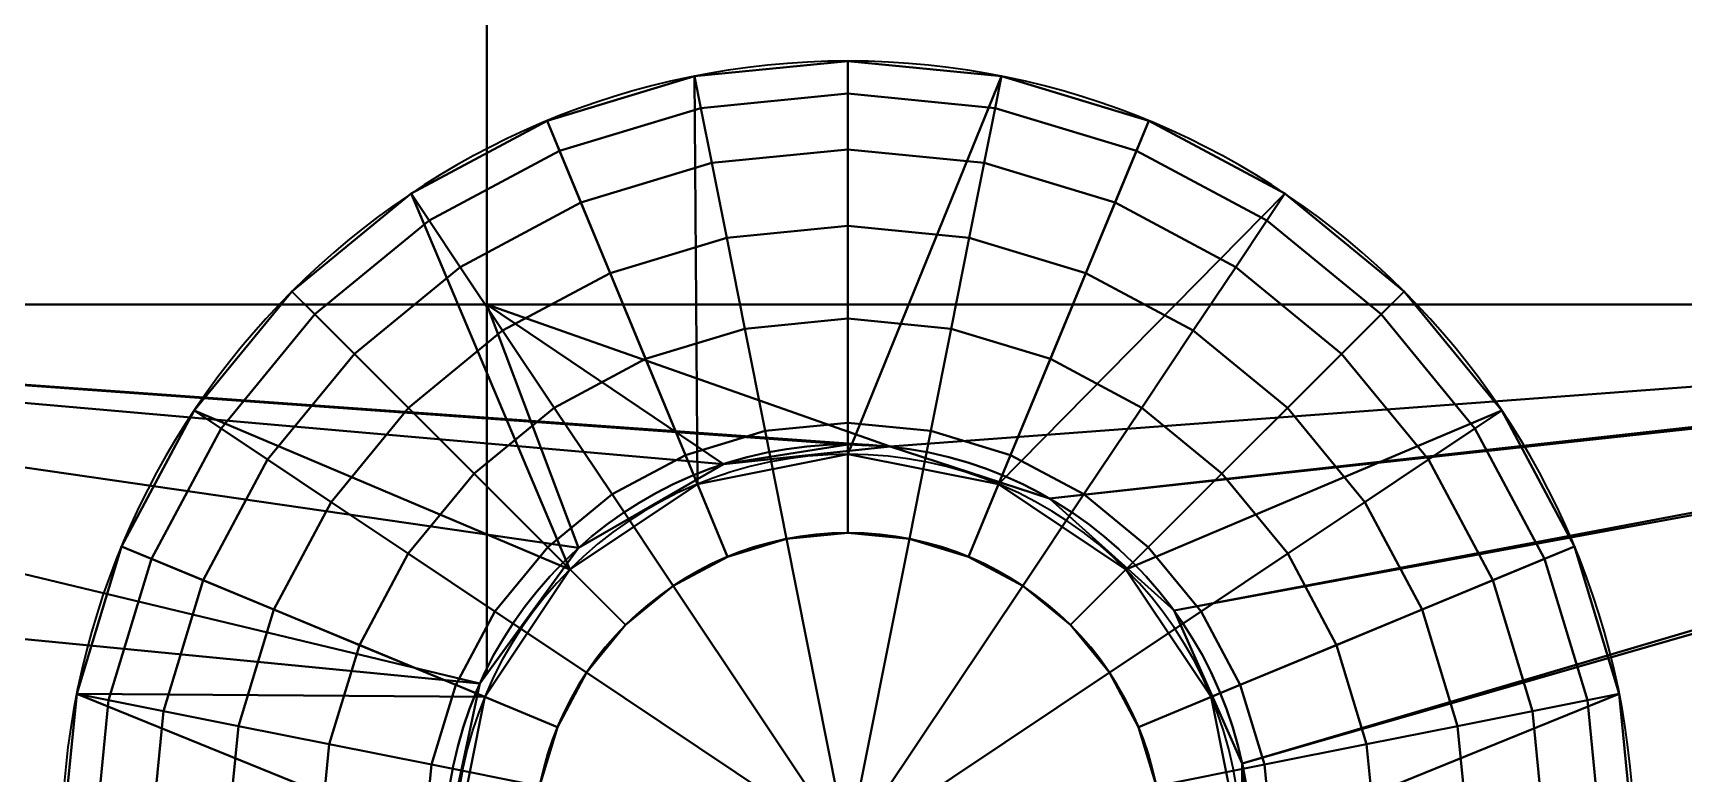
# Model space of a CAD drawing. Header units: millimetres. Extents: x 516 to 946, y 0 to 190.
# Drawn here: x 860.86 to 869.26, y 59.1 to 62.87 of the extents above; entities that cross this region are included whole.
import ezdxf

# ---------------------------------------------------------------- set-up
doc = ezdxf.new("R2010")
doc.units = ezdxf.units.MM
doc.layers.add('1', color=7, linetype='Continuous', true_color=0xffffff)

# ---------------------------------------------------------------- blocks, each defined once
blk = doc.blocks.new('UG_SURFACE_001')
at = {"layer": '1', "color": 252, "linetype": 'Continuous', "lineweight": 35}
for points in [[(347.620904, 64.196385, 3.5), (327.791274, 64.196385, 3.5), (327.791274, 61.489657, 3.5), (347.620904, 61.489657, 3.5)], [(347.620904, 61.489657, 1.5), (327.791274, 61.489657, 1.5), (327.791274, 64.196385, 1.5), (347.620904, 64.196385, 1.5)], [(359.575093, 64.196385, 3.5), (347.620904, 64.196385, 3.5), (347.620904, 61.489657, 3.5), (359.575093, 61.489657, 3.5)], [(359.575093, 61.489657, 1.5), (347.620904, 61.489657, 1.5), (347.620904, 64.196385, 1.5), (359.575093, 64.196385, 1.5)], [(327.791274, 61.489657, 3.5), (327.791274, 58.66145, 3.5), (347.422183, 58.66145, 3.5), (347.408116, 58.727622, 3.5)], [(347.408116, 58.727622, 3.5), (347.58535, 59.561435, 3.5), (327.791274, 61.489657, 3.5)], [(347.58535, 59.561435, 3.5), (347.620904, 59.610371, 3.5), (347.620904, 61.489657, 3.5), (327.791274, 61.489657, 3.5)], [(327.791274, 58.66145, 1.5), (327.791274, 61.489657, 1.5), (347.58535, 59.561435, 1.5), (347.408116, 58.727622, 1.5)], [(327.791274, 61.489657, 1.5), (347.620904, 61.489657, 1.5), (347.620904, 59.610371, 1.5), (347.58535, 59.561435, 1.5)], [(347.620904, 61.489657, 3.5), (348.82465, 60.67729, 3.5), (349.672407, 60.766395, 3.5)], [(349.672407, 60.766395, 3.5), (350.483119, 60.502976, 3.5), (359.575093, 61.489657, 3.5), (347.620904, 61.489657, 3.5)], [(347.620904, 61.489657, 3.5), (347.620904, 59.610371, 3.5), (348.086417, 60.251072, 3.5)], [(348.086417, 60.251072, 3.5), (348.82465, 60.67729, 3.5), (347.620904, 61.489657, 3.5)], [(347.620904, 61.489657, 1.5), (359.575093, 61.489657, 1.5), (350.483119, 60.502976, 1.5), (349.672407, 60.766395, 1.5)], [(347.620904, 61.489657, 1.5), (348.82465, 60.67729, 1.5), (348.086417, 60.251072, 1.5)], [(349.672407, 60.766395, 1.5), (348.82465, 60.67729, 1.5), (347.620904, 61.489657, 1.5)], [(348.086417, 60.251072, 1.5), (347.620904, 59.610371, 1.5), (347.620904, 61.489657, 1.5)], [(350.483119, 60.502976, 3.5), (351.116598, 59.932582, 3.5), (359.575093, 61.489657, 3.5)], [(359.575093, 61.489657, 1.5), (351.116598, 59.932582, 1.5), (350.483119, 60.502976, 1.5)], [(359.575093, 61.489657, 3.5), (351.116598, 59.932582, 3.5), (351.463318, 59.153844, 3.5)], [(351.463318, 59.153844, 1.5), (351.116598, 59.932582, 1.5), (359.575093, 61.489657, 1.5)], [(351.463318, 59.153844, 3.5), (351.463318, 58.66145, 3.5), (359.575093, 58.66145, 3.5), (359.575093, 61.489657, 3.5)], [(351.508111, 58.727622, 1.5), (351.463318, 59.153844, 1.5), (359.575093, 61.489657, 1.5), (359.575093, 58.66145, 1.5)], [(349.672407, 60.766395, 1.5), (349.672407, 60.766395, 3.5), (348.82465, 60.67729, 3.5), (348.82465, 60.67729, 1.5)], [(350.483119, 60.502976, 1.5), (350.483119, 60.502976, 3.5), (349.672407, 60.766395, 3.5), (349.672407, 60.766395, 1.5)], [(348.82465, 60.67729, 1.5), (348.82465, 60.67729, 3.5), (348.086417, 60.251072, 3.5), (348.086417, 60.251072, 1.5)], [(351.116598, 59.932582, 1.5), (351.116598, 59.932582, 3.5), (350.483119, 60.502976, 3.5), (350.483119, 60.502976, 1.5)], [(347.620904, 59.610371, 1.5), (348.086417, 60.251072, 1.5), (348.086417, 60.251072, 3.5), (347.620904, 59.610371, 3.5)], [(351.463318, 59.153844, 1.5), (351.463318, 59.153844, 3.5), (351.116598, 59.932582, 3.5), (351.116598, 59.932582, 1.5)], [(347.58535, 59.561435, 1.5), (347.58535, 59.561435, 3.5), (347.408116, 58.727622, 3.5), (347.408116, 58.727622, 1.5)], [(347.620904, 59.610371, 3.5), (347.58535, 59.561435, 3.5), (347.58535, 59.561435, 1.5), (347.620904, 59.610371, 1.5)], [(351.463318, 59.153844, 3.5), (351.463318, 59.153844, 1.5), (351.508111, 58.727622, 1.5)], [(351.508111, 58.727622, 1.5), (351.463318, 58.66145, 3.5), (351.463318, 59.153844, 3.5)]]:
    blk.add_3dface(points, dxfattribs=at)
blk = doc.blocks.new('1стенка_MODEL')
at = {"layer": '1', "color": 252, "linetype": 'Continuous', "lineweight": 35, "extrusion": (0, 0, -1)}
blk.add_circle((-349.458123, 58.727623, -3.5), 2.05, dxfattribs=at)
at = {"layer": '1', "color": 252, "linetype": 'Continuous', "lineweight": 35}
blk.add_circle((349.458123, 58.727623, 1.5), 2.05, dxfattribs=at)
blk.add_blockref('UG_SURFACE_001', (0, 0), dxfattribs=at)
blk = doc.blocks.new('UG_SURFACE_005')
at = {"layer": '1', "color": 252, "linetype": 'Continuous', "lineweight": 35}
for points in [[(411.674261, 77.402897, 4.8), (7.442508, 21.037767, 4.8), (7.469615, 20.987745, 5.067878), (411.659777, 77.347077, 5.067878)], [(277.741492, 58.727622, 3.5), (260.070503, 56.263622, 3.5), (7.442508, 21.037767, 4.8), (411.674261, 77.402897, 4.8)], [(411.674261, 77.402897, 4.8), (297.549844, 61.489657, 3.5), (277.741492, 58.727622, 3.5)], [(411.674261, 77.402897, 4.8), (299.937218, 61.822545, 3.5), (297.549844, 61.489657, 3.5)], [(319.74557, 64.584576, 3.5), (299.937218, 61.822545, 3.5), (411.674261, 77.402897, 4.8)], [(411.659777, 77.347077, 5.067878), (7.469615, 20.987745, 5.067878), (7.546807, 20.8453, 5.294975), (411.618471, 77.188112, 5.294975)], [(411.618471, 77.188112, 5.294975), (7.546807, 20.8453, 5.294975), (7.662333, 20.632116, 5.446716), (411.556661, 76.9502, 5.446716)], [(411.556661, 76.9502, 5.446716), (7.662333, 20.632116, 5.446716), (200.895414, 47.305614, 5.5), (220.703781, 50.067645, 5.5)], [(220.703781, 50.067645, 5.5), (225.178048, 50.69153, 5.5), (411.556661, 76.9502, 5.446716)], [(411.556661, 76.9502, 5.446716), (225.178048, 50.69153, 5.5), (240.512133, 52.829679, 5.5)], [(411.556661, 76.9502, 5.446716), (240.512133, 52.829679, 5.5), (243.193492, 53.20356, 5.5)], [(243.193492, 53.20356, 5.5), (260.070503, 55.556849, 5.5), (411.556661, 76.9502, 5.446716)], [(411.556661, 76.9502, 5.446716), (260.070503, 55.556849, 5.5), (263.001859, 55.965591, 5.5)], [(263.001859, 55.965591, 5.5), (282.810211, 58.727622, 5.5), (411.556661, 76.9502, 5.446716)], [(411.556661, 76.9502, 5.446716), (282.810211, 58.727622, 5.5), (299.937218, 61.115772, 5.5)], [(411.556661, 76.9502, 5.446716), (299.937218, 61.115772, 5.5), (302.618593, 61.489657, 5.5)], [(302.618593, 61.489657, 5.5), (319.74557, 63.877806, 5.5), (411.556661, 76.9502, 5.446716)], [(359.362304, 70.108637, 3.5), (359.362304, 61.489657, 3.5), (339.553952, 61.489657, 3.5), (339.553952, 67.34661, 3.5)], [(339.553952, 66.639833, 5.5), (339.553952, 61.489657, 5.5), (359.362304, 61.489657, 5.5), (359.362304, 69.401868, 5.5)], [(2.490418, 3.593836, 5.652241), (418.917865, 61.659507, 5.652241), (220.703781, 34.793768, 5.5), (200.895414, 32.031737, 5.5)], [(2.490418, 2.938712, 6.085787), (419.00748, 61.016876, 6.085787), (418.917865, 61.659507, 5.652241), (2.490418, 3.593836, 5.652241)], [(418.917865, 61.659507, 5.652241), (233.882442, 36.631372, 5.5), (220.703781, 34.793768, 5.5)], [(240.512133, 37.555799, 5.5), (233.882442, 36.631372, 5.5), (418.917865, 61.659507, 5.652241)], [(418.917865, 61.659507, 5.652241), (253.690809, 39.393403, 5.5), (240.512133, 37.555799, 5.5)], [(260.070503, 40.282972, 5.5), (253.690809, 39.393403, 5.5), (418.917865, 61.659507, 5.652241)], [(418.917865, 61.659507, 5.652241), (273.499161, 42.155433, 5.5), (260.070503, 40.282972, 5.5)], [(418.917865, 61.659507, 5.652241), (291.514605, 44.667464, 5.5), (273.499161, 42.155433, 5.5)], [(418.917865, 61.659507, 5.652241), (299.937218, 45.841895, 5.5), (291.514605, 44.667464, 5.5)], [(319.74557, 48.603926, 5.5), (299.937218, 45.841895, 5.5), (418.917865, 61.659507, 5.652241)], [(418.917865, 61.659507, 5.652241), (334.717184, 50.69153, 5.5), (319.74557, 48.603926, 5.5)], [(339.553952, 51.365957, 5.5), (334.717184, 50.69153, 5.5), (418.917865, 61.659507, 5.652241)], [(418.917865, 61.659507, 5.652241), (352.732629, 53.20356, 5.5), (339.553952, 51.365957, 5.5)], [(359.362304, 54.127987, 5.5), (352.732629, 53.20356, 5.5), (418.917865, 61.659507, 5.652241)], [(339.553952, 61.489657, 5.5), (348.82465, 60.67729, 5.5), (349.672407, 60.766395, 5.5)], [(349.672407, 60.766395, 5.5), (359.362304, 61.489657, 5.5), (339.553952, 61.489657, 5.5)], [(339.553952, 61.489657, 5.5), (347.58535, 59.561435, 5.5), (348.086417, 60.251072, 5.5)], [(339.553952, 61.489657, 5.5), (339.553952, 58.727622, 5.5), (347.408116, 58.727622, 5.5), (347.58535, 59.561435, 5.5)], [(348.086417, 60.251072, 5.5), (348.82465, 60.67729, 5.5), (339.553952, 61.489657, 5.5)], [(339.553952, 61.489657, 3.5), (359.362304, 61.489657, 3.5), (349.672407, 60.766395, 3.5), (349.458128, 60.777623, 3.5)], [(349.458128, 60.777623, 3.5), (348.82465, 60.67729, 3.5), (339.553952, 61.489657, 3.5)], [(348.82465, 60.67729, 3.5), (348.086417, 60.251072, 3.5), (339.553952, 61.489657, 3.5)], [(348.086417, 60.251072, 3.5), (347.58535, 59.561435, 3.5), (339.553952, 61.489657, 3.5)], [(347.58535, 59.561435, 3.5), (347.408116, 58.727622, 3.5), (339.553952, 58.727622, 3.5), (339.553952, 61.489657, 3.5)], [(349.672407, 60.766395, 5.5), (350.483119, 60.502976, 5.5), (359.362304, 61.489657, 5.5)], [(359.362304, 61.489657, 3.5), (350.483119, 60.502976, 3.5), (349.672407, 60.766395, 3.5)], [(350.483119, 60.502976, 5.5), (351.116598, 59.932582, 5.5), (359.362304, 61.489657, 5.5)], [(359.362304, 61.489657, 3.5), (351.116598, 59.932582, 3.5), (350.483119, 60.502976, 3.5)], [(359.362304, 61.489657, 5.5), (351.116598, 59.932582, 5.5), (351.463318, 59.153844, 5.5)], [(351.463318, 59.153844, 3.5), (351.116598, 59.932582, 3.5), (359.362304, 61.489657, 3.5)], [(351.463318, 59.153844, 5.5), (351.463318, 58.727622, 5.5), (359.362304, 58.727622, 5.5), (359.362304, 61.489657, 5.5)], [(359.362304, 61.489657, 3.5), (359.362304, 58.727622, 3.5), (351.463318, 58.727622, 3.5), (351.463318, 59.153844, 3.5)], [(2.490418, 2.500972, 6.734633), (419.067353, 60.587484, 6.734633), (419.00748, 61.016876, 6.085787), (2.490418, 2.938712, 6.085787)], [(348.82465, 60.67729, 5.5), (348.82465, 60.67729, 3.5), (349.458128, 60.777623, 3.5)], [(349.458128, 60.777623, 3.5), (349.672407, 60.766395, 5.5), (348.82465, 60.67729, 5.5)], [(349.458128, 60.777623, 3.5), (349.672407, 60.766395, 3.5), (349.672407, 60.766395, 5.5)], [(350.483119, 60.502976, 3.5), (350.483119, 60.502976, 5.5), (349.672407, 60.766395, 5.5), (349.672407, 60.766395, 3.5)], [(348.82465, 60.67729, 3.5), (348.82465, 60.67729, 5.5), (348.086417, 60.251072, 5.5), (348.086417, 60.251072, 3.5)], [(2.490418, 2.347258, 7.5), (419.088364, 60.436703, 7.5), (419.067353, 60.587484, 6.734633), (2.490418, 2.500972, 6.734633)], [(351.116598, 59.932582, 3.5), (351.116598, 59.932582, 5.5), (350.483119, 60.502976, 5.5), (350.483119, 60.502976, 3.5)], [(2.490418, 2.347258, 7.5), (7.683697, 3.071397, 20.8), (413.849115, 59.706151, 20.8), (419.088364, 60.436703, 15.510051)], [(419.088364, 60.436703, 15.510051), (419.088364, 60.436703, 7.5), (2.490418, 2.347258, 7.5)], [(348.086417, 60.251072, 3.5), (348.086417, 60.251072, 5.5), (347.58535, 59.561435, 5.5), (347.58535, 59.561435, 3.5)], [(351.463318, 59.153844, 3.5), (351.463318, 59.153844, 5.5), (351.116598, 59.932582, 5.5), (351.116598, 59.932582, 3.5)], [(414.080501, 59.531406, 21.294976), (413.966358, 59.668701, 21.067878), (7.581907, 3.003404, 21.067878), (7.519177, 2.860382, 21.266907)], [(7.588187, 3.007599, 21.051351), (7.581907, 3.003404, 21.067878), (413.966358, 59.668701, 21.067878)], [(413.966358, 59.668701, 21.067878), (413.849115, 59.706151, 20.8), (7.683697, 3.071397, 20.8), (7.588187, 3.007599, 21.051351)], [(347.58535, 59.561435, 3.5), (347.58535, 59.561435, 5.5), (347.408116, 58.727622, 5.5), (347.408116, 58.727622, 3.5)], [(414.17411, 59.315167, 21.446716), (414.080501, 59.531406, 21.294976), (7.510331, 2.840214, 21.294976), (7.485521, 2.650026, 21.418547)], [(7.519177, 2.860382, 21.266907), (7.510331, 2.840214, 21.294976), (414.080501, 59.531406, 21.294976)], [(414.232939, 59.052903, 21.500001), (414.17411, 59.315167, 21.446716), (7.479866, 2.606673, 21.446716)], [(7.485521, 2.650026, 21.418547), (7.479866, 2.606673, 21.446716), (414.17411, 59.315167, 21.446716)], [(351.463318, 58.727622, 5.5), (351.463318, 59.153844, 5.5), (351.463318, 59.153844, 3.5), (351.463318, 58.727622, 3.5)]]:
    blk.add_3dface(points, dxfattribs=at)
blk = doc.blocks.new('4пояс_нижний_MODEL')
at = {"layer": '1', "color": 252, "linetype": 'Continuous', "lineweight": 35, "extrusion": (0, 0, -1)}
blk.add_circle((-349.458123, 58.727623, -5.5), 2.05, dxfattribs=at)
at = {"layer": '1', "color": 252, "linetype": 'Continuous', "lineweight": 35, "extrusion": (-3.29569e-16, 2.32707e-15, -1)}
blk.add_circle((-349.458123, 58.727623, -3.5), 2.05, dxfattribs=at)
at = {"layer": '1', "color": 252, "linetype": 'Continuous', "lineweight": 35}
blk.add_blockref('UG_SURFACE_005', (0, 0), dxfattribs=at)
blk = doc.blocks.new('UG_SURFACE_006')
at = {"layer": '1', "color": 252, "linetype": 'Continuous', "lineweight": 35}
for points in [[(0, 3.834946, -0.53909), (-0.748161, 3.761258, -0.53909), (-0.780361, 3.923141), (0, 4)], [(-0.765367, 1.847759), (0, 2), (0, 4), (-0.780361, 3.923141)], [(-0.780361, 3.923141, 4), (0, 4, 4), (0, 2, 4), (-0.765367, 1.847759, 4)], [(0, 4, 4), (-0.780361, 3.923141, 4), (-0.748161, 3.761258, 4.53909), (0, 3.834946, 4.53909)], [(0.748161, 3.761258, -0.53909), (0, 3.834946, -0.53909), (0, 4), (0.780361, 3.923141)], [(0.780361, 3.923141), (0, 4), (0, 2)], [(0, 2, 4), (0, 4, 4), (0.780361, 3.923141, 4)], [(0.780361, 3.923141, 4), (0, 4, 4), (0, 3.834946, 4.53909), (0.748161, 3.761258, 4.53909)], [(-0.748161, 3.761258, -0.53909), (-1.46757, 3.543028, -0.53909), (-1.530734, 3.695518), (-0.780361, 3.923141)], [(-0.780361, 3.923141), (-1.530734, 3.695518), (-0.765367, 1.847759)], [(-0.765367, 1.847759, 4), (-1.530734, 3.695518, 4), (-0.780361, 3.923141, 4)], [(-0.780361, 3.923141, 4), (-1.530734, 3.695518, 4), (-1.46757, 3.543028, 4.53909), (-0.748161, 3.761258, 4.53909)], [(0, 2), (0.765367, 1.847759), (1.530734, 3.695518), (0.780361, 3.923141)], [(0.780361, 3.923141, 4), (1.530734, 3.695518, 4), (0.765367, 1.847759, 4), (0, 2, 4)], [(1.46757, 3.543028, -0.53909), (0.748161, 3.761258, -0.53909), (0.780361, 3.923141), (1.530734, 3.695518)], [(1.530734, 3.695518, 4), (0.780361, 3.923141, 4), (0.748161, 3.761258, 4.53909), (1.46757, 3.543028, 4.53909)], [(0, 3.550568, -1.025907), (-0.692681, 3.482345, -1.025907), (-0.748161, 3.761258, -0.53909), (0, 3.834946, -0.53909)], [(0, 3.834946, 4.53909), (-0.748161, 3.761258, 4.53909), (-0.692681, 3.482345, 5.025907), (0, 3.550568, 5.025907)], [(0.692681, 3.482345, -1.025907), (0, 3.550568, -1.025907), (0, 3.834946, -0.53909), (0.748161, 3.761258, -0.53909)], [(0.748161, 3.761258, 4.53909), (0, 3.834946, 4.53909), (0, 3.550568, 5.025907), (0.692681, 3.482345, 5.025907)], [(-1.46757, 3.543028, -0.53909), (-2.130582, 3.188641, -0.53909), (-2.222281, 3.325878), (-1.530734, 3.695518)], [(-1.414214, 1.414214), (-0.765367, 1.847759), (-1.530734, 3.695518), (-2.222281, 3.325878)], [(-2.222281, 3.325878, 4), (-1.530734, 3.695518, 4), (-0.765367, 1.847759, 4), (-1.414214, 1.414214, 4)], [(-1.530734, 3.695518, 4), (-2.222281, 3.325878, 4), (-2.130582, 3.188641, 4.53909), (-1.46757, 3.543028, 4.53909)], [(-0.692681, 3.482345, -1.025907), (-1.358744, 3.280297, -1.025907), (-1.46757, 3.543028, -0.53909), (-0.748161, 3.761258, -0.53909)], [(-0.748161, 3.761258, 4.53909), (-1.46757, 3.543028, 4.53909), (-1.358744, 3.280297, 5.025907), (-0.692681, 3.482345, 5.025907)], [(1.358744, 3.280297, -1.025907), (0.692681, 3.482345, -1.025907), (0.748161, 3.761258, -0.53909), (1.46757, 3.543028, -0.53909)], [(1.46757, 3.543028, 4.53909), (0.748161, 3.761258, 4.53909), (0.692681, 3.482345, 5.025907), (1.358744, 3.280297, 5.025907)], [(2.222281, 3.325878), (1.530734, 3.695518), (0.765367, 1.847759)], [(0.765367, 1.847759, 4), (1.530734, 3.695518, 4), (2.222281, 3.325878, 4)], [(2.130582, 3.188641, -0.53909), (1.46757, 3.543028, -0.53909), (1.530734, 3.695518), (2.222281, 3.325878)], [(2.222281, 3.325878, 4), (1.530734, 3.695518, 4), (1.46757, 3.543028, 4.53909), (2.130582, 3.188641, 4.53909)], [(-1.358744, 3.280297, -1.025907), (-1.97259, 2.952189, -1.025907), (-2.130582, 3.188641, -0.53909), (-1.46757, 3.543028, -0.53909)], [(-1.46757, 3.543028, 4.53909), (-2.130582, 3.188641, 4.53909), (-1.97259, 2.952189, 5.025907), (-1.358744, 3.280297, 5.025907)], [(0, 3.16205, -1.43446), (-0.616885, 3.101292, -1.43446), (-0.692681, 3.482345, -1.025907), (0, 3.550568, -1.025907)], [(0, 3.550568, 5.025907), (-0.692681, 3.482345, 5.025907), (-0.616885, 3.101292, 5.43446), (0, 3.16205, 5.43446)], [(0.616885, 3.101292, -1.43446), (0, 3.16205, -1.43446), (0, 3.550568, -1.025907), (0.692681, 3.482345, -1.025907)], [(0.692681, 3.482345, 5.025907), (0, 3.550568, 5.025907), (0, 3.16205, 5.43446), (0.616885, 3.101292, 5.43446)], [(1.97259, 2.952189, -1.025907), (1.358744, 3.280297, -1.025907), (1.46757, 3.543028, -0.53909), (2.130582, 3.188641, -0.53909)], [(2.130582, 3.188641, 4.53909), (1.46757, 3.543028, 4.53909), (1.358744, 3.280297, 5.025907), (1.97259, 2.952189, 5.025907)], [(-0.616885, 3.101292, -1.43446), (-1.210064, 2.921353, -1.43446), (-1.358744, 3.280297, -1.025907), (-0.692681, 3.482345, -1.025907)], [(-0.692681, 3.482345, 5.025907), (-1.358744, 3.280297, 5.025907), (-1.210064, 2.921353, 5.43446), (-0.616885, 3.101292, 5.43446)], [(1.210064, 2.921353, -1.43446), (0.616885, 3.101292, -1.43446), (0.692681, 3.482345, -1.025907), (1.358744, 3.280297, -1.025907)], [(1.358744, 3.280297, 5.025907), (0.692681, 3.482345, 5.025907), (0.616885, 3.101292, 5.43446), (1.210064, 2.921353, 5.43446)], [(-2.130582, 3.188641, -0.53909), (-2.711716, 2.711716, -0.53909), (-2.828427, 2.828427), (-2.222281, 3.325878)], [(-2.222281, 3.325878), (-2.828427, 2.828427), (-1.414214, 1.414214)], [(-1.414214, 1.414214, 4), (-2.828427, 2.828427, 4), (-2.222281, 3.325878, 4)], [(-2.222281, 3.325878, 4), (-2.828427, 2.828427, 4), (-2.711716, 2.711716, 4.53909), (-2.130582, 3.188641, 4.53909)], [(-1.210064, 2.921353, -1.43446), (-1.756741, 2.629149, -1.43446), (-1.97259, 2.952189, -1.025907), (-1.358744, 3.280297, -1.025907)], [(-1.358744, 3.280297, 5.025907), (-1.97259, 2.952189, 5.025907), (-1.756741, 2.629149, 5.43446), (-1.210064, 2.921353, 5.43446)], [(0.765367, 1.847759), (1.414214, 1.414214), (2.828427, 2.828427), (2.222281, 3.325878)], [(2.222281, 3.325878, 4), (2.828427, 2.828427, 4), (1.414214, 1.414214, 4), (0.765367, 1.847759, 4)], [(1.756741, 2.629149, -1.43446), (1.210064, 2.921353, -1.43446), (1.358744, 3.280297, -1.025907), (1.97259, 2.952189, -1.025907)], [(1.97259, 2.952189, 5.025907), (1.358744, 3.280297, 5.025907), (1.210064, 2.921353, 5.43446), (1.756741, 2.629149, 5.43446)], [(2.711716, 2.711716, -0.53909), (2.130582, 3.188641, -0.53909), (2.222281, 3.325878), (2.828427, 2.828427)], [(2.828427, 2.828427, 4), (2.222281, 3.325878, 4), (2.130582, 3.188641, 4.53909), (2.711716, 2.711716, 4.53909)], [(-1.97259, 2.952189, -1.025907), (-2.510631, 2.510631, -1.025907), (-2.711716, 2.711716, -0.53909), (-2.130582, 3.188641, -0.53909)], [(-2.130582, 3.188641, 4.53909), (-2.711716, 2.711716, 4.53909), (-2.510631, 2.510631, 5.025907), (-1.97259, 2.952189, 5.025907)], [(0, 2.690134, -1.742935), (-0.524819, 2.638444, -1.742935), (-0.616885, 3.101292, -1.43446), (0, 3.16205, -1.43446)], [(0, 3.16205, 5.43446), (-0.616885, 3.101292, 5.43446), (-0.524819, 2.638444, 5.742935), (0, 2.690134, 5.742935)], [(0.524819, 2.638444, -1.742935), (0, 2.690134, -1.742935), (0, 3.16205, -1.43446), (0.616885, 3.101292, -1.43446)], [(0.616885, 3.101292, 5.43446), (0, 3.16205, 5.43446), (0, 2.690134, 5.742935), (0.524819, 2.638444, 5.742935)], [(2.510631, 2.510631, -1.025907), (1.97259, 2.952189, -1.025907), (2.130582, 3.188641, -0.53909), (2.711716, 2.711716, -0.53909)], [(2.711716, 2.711716, 4.53909), (2.130582, 3.188641, 4.53909), (1.97259, 2.952189, 5.025907), (2.510631, 2.510631, 5.025907)], [(-0.524819, 2.638444, -1.742935), (-1.02947, 2.48536, -1.742935), (-1.210064, 2.921353, -1.43446), (-0.616885, 3.101292, -1.43446)], [(-0.616885, 3.101292, 5.43446), (-1.210064, 2.921353, 5.43446), (-1.02947, 2.48536, 5.742935), (-0.524819, 2.638444, 5.742935)], [(1.02947, 2.48536, -1.742935), (0.524819, 2.638444, -1.742935), (0.616885, 3.101292, -1.43446), (1.210064, 2.921353, -1.43446)], [(1.210064, 2.921353, 5.43446), (0.616885, 3.101292, 5.43446), (0.524819, 2.638444, 5.742935), (1.02947, 2.48536, 5.742935)], [(-1.756741, 2.629149, -1.43446), (-2.235907, 2.235907, -1.43446), (-2.510631, 2.510631, -1.025907), (-1.97259, 2.952189, -1.025907)], [(-1.97259, 2.952189, 5.025907), (-2.510631, 2.510631, 5.025907), (-2.235907, 2.235907, 5.43446), (-1.756741, 2.629149, 5.43446)], [(2.235907, 2.235907, -1.43446), (1.756741, 2.629149, -1.43446), (1.97259, 2.952189, -1.025907), (2.510631, 2.510631, -1.025907)], [(2.510631, 2.510631, 5.025907), (1.97259, 2.952189, 5.025907), (1.756741, 2.629149, 5.43446), (2.235907, 2.235907, 5.43446)], [(-1.02947, 2.48536, -1.742935), (-1.494559, 2.236765, -1.742935), (-1.756741, 2.629149, -1.43446), (-1.210064, 2.921353, -1.43446)], [(-1.210064, 2.921353, 5.43446), (-1.756741, 2.629149, 5.43446), (-1.494559, 2.236765, 5.742935), (-1.02947, 2.48536, 5.742935)], [(1.494559, 2.236765, -1.742935), (1.02947, 2.48536, -1.742935), (1.210064, 2.921353, -1.43446), (1.756741, 2.629149, -1.43446)], [(1.756741, 2.629149, 5.43446), (1.210064, 2.921353, 5.43446), (1.02947, 2.48536, 5.742935), (1.494559, 2.236765, 5.742935)], [(-2.711716, 2.711716, -0.53909), (-3.188641, 2.130582, -0.53909), (-3.325878, 2.222281), (-2.828427, 2.828427)], [(-1.414214, 1.414214), (-2.828427, 2.828427), (-3.325878, 2.222281)], [(-3.325878, 2.222281, 4), (-2.828427, 2.828427, 4), (-1.414214, 1.414214, 4)], [(-2.828427, 2.828427, 4), (-3.325878, 2.222281, 4), (-3.188641, 2.130582, 4.53909), (-2.711716, 2.711716, 4.53909)], [(3.325878, 2.222281), (2.828427, 2.828427), (1.414214, 1.414214)], [(1.414214, 1.414214, 4), (2.828427, 2.828427, 4), (3.325878, 2.222281, 4)], [(3.188641, 2.130582, -0.53909), (2.711716, 2.711716, -0.53909), (2.828427, 2.828427), (3.325878, 2.222281)], [(3.325878, 2.222281, 4), (2.828427, 2.828427, 4), (2.711716, 2.711716, 4.53909), (3.188641, 2.130582, 4.53909)], [(-2.510631, 2.510631, -1.025907), (-2.952189, 1.97259, -1.025907), (-3.188641, 2.130582, -0.53909), (-2.711716, 2.711716, -0.53909)], [(-2.711716, 2.711716, 4.53909), (-3.188641, 2.130582, 4.53909), (-2.952189, 1.97259, 5.025907), (-2.510631, 2.510631, 5.025907)], [(0, 2.160017, -1.934864), (-0.421398, 2.118513, -1.934864), (-0.524819, 2.638444, -1.742935), (0, 2.690134, -1.742935)], [(0, 2.690134, 5.742935), (-0.524819, 2.638444, 5.742935), (-0.421398, 2.118513, 5.934864), (0, 2.160017, 5.934864)], [(0.421398, 2.118513, -1.934864), (0, 2.160017, -1.934864), (0, 2.690134, -1.742935), (0.524819, 2.638444, -1.742935)], [(0.524819, 2.638444, 5.742935), (0, 2.690134, 5.742935), (0, 2.160017, 5.934864), (0.421398, 2.118513, 5.934864)], [(2.952189, 1.97259, -1.025907), (2.510631, 2.510631, -1.025907), (2.711716, 2.711716, -0.53909), (3.188641, 2.130582, -0.53909)], [(3.188641, 2.130582, 4.53909), (2.711716, 2.711716, 4.53909), (2.510631, 2.510631, 5.025907), (2.952189, 1.97259, 5.025907)], [(-1.494559, 2.236765, -1.742935), (-1.902212, 1.902212, -1.742935), (-2.235907, 2.235907, -1.43446), (-1.756741, 2.629149, -1.43446)], [(-1.756741, 2.629149, 5.43446), (-2.235907, 2.235907, 5.43446), (-1.902212, 1.902212, 5.742935), (-1.494559, 2.236765, 5.742935)], [(-0.421398, 2.118513, -1.934864), (-0.826603, 1.995595, -1.934864), (-1.02947, 2.48536, -1.742935), (-0.524819, 2.638444, -1.742935)], [(-0.524819, 2.638444, 5.742935), (-1.02947, 2.48536, 5.742935), (-0.826603, 1.995595, 5.934864), (-0.421398, 2.118513, 5.934864)], [(0.826603, 1.995595, -1.934864), (0.421398, 2.118513, -1.934864), (0.524819, 2.638444, -1.742935), (1.02947, 2.48536, -1.742935)], [(1.02947, 2.48536, 5.742935), (0.524819, 2.638444, 5.742935), (0.421398, 2.118513, 5.934864), (0.826603, 1.995595, 5.934864)], [(1.902212, 1.902212, -1.742935), (1.494559, 2.236765, -1.742935), (1.756741, 2.629149, -1.43446), (2.235907, 2.235907, -1.43446)], [(2.235907, 2.235907, 5.43446), (1.756741, 2.629149, 5.43446), (1.494559, 2.236765, 5.742935), (1.902212, 1.902212, 5.742935)], [(-2.235907, 2.235907, -1.43446), (-2.629149, 1.756741, -1.43446), (-2.952189, 1.97259, -1.025907), (-2.510631, 2.510631, -1.025907)], [(-2.510631, 2.510631, 5.025907), (-2.952189, 1.97259, 5.025907), (-2.629149, 1.756741, 5.43446), (-2.235907, 2.235907, 5.43446)], [(-0.826603, 1.995595, -1.934864), (-1.200041, 1.795988, -1.934864), (-1.494559, 2.236765, -1.742935), (-1.02947, 2.48536, -1.742935)], [(-1.02947, 2.48536, 5.742935), (-1.494559, 2.236765, 5.742935), (-1.200041, 1.795988, 5.934864), (-0.826603, 1.995595, 5.934864)], [(1.200041, 1.795988, -1.934864), (0.826603, 1.995595, -1.934864), (1.02947, 2.48536, -1.742935), (1.494559, 2.236765, -1.742935)], [(1.494559, 2.236765, 5.742935), (1.02947, 2.48536, 5.742935), (0.826603, 1.995595, 5.934864), (1.200041, 1.795988, 5.934864)], [(2.629149, 1.756741, -1.43446), (2.235907, 2.235907, -1.43446), (2.510631, 2.510631, -1.025907), (2.952189, 1.97259, -1.025907)], [(2.952189, 1.97259, 5.025907), (2.510631, 2.510631, 5.025907), (2.235907, 2.235907, 5.43446), (2.629149, 1.756741, 5.43446)], [(-3.188641, 2.130582, -0.53909), (-3.543028, 1.46757, -0.53909), (-3.695518, 1.530734), (-3.325878, 2.222281)], [(-3.325878, 2.222281), (-3.695518, 1.530734), (-1.847759, 0.765367), (-1.414214, 1.414214)], [(-1.414214, 1.414214, 4), (-1.847759, 0.765367, 4), (-3.695518, 1.530734, 4), (-3.325878, 2.222281, 4)], [(-3.325878, 2.222281, 4), (-3.695518, 1.530734, 4), (-3.543028, 1.46757, 4.53909), (-3.188641, 2.130582, 4.53909)], [(-1.902212, 1.902212, -1.742935), (-2.236765, 1.494559, -1.742935), (-2.629149, 1.756741, -1.43446), (-2.235907, 2.235907, -1.43446)], [(-2.235907, 2.235907, 5.43446), (-2.629149, 1.756741, 5.43446), (-2.236765, 1.494559, 5.742935), (-1.902212, 1.902212, 5.742935)], [(-1.200041, 1.795988, -1.934864), (-1.527363, 1.527363, -1.934864), (-1.902212, 1.902212, -1.742935), (-1.494559, 2.236765, -1.742935)], [(-1.494559, 2.236765, 5.742935), (-1.902212, 1.902212, 5.742935), (-1.527363, 1.527363, 5.934864), (-1.200041, 1.795988, 5.934864)], [(1.527363, 1.527363, -1.934864), (1.200041, 1.795988, -1.934864), (1.494559, 2.236765, -1.742935), (1.902212, 1.902212, -1.742935)], [(1.902212, 1.902212, 5.742935), (1.494559, 2.236765, 5.742935), (1.200041, 1.795988, 5.934864), (1.527363, 1.527363, 5.934864)], [(1.414214, 1.414214), (1.847759, 0.765367), (3.695518, 1.530734), (3.325878, 2.222281)], [(3.325878, 2.222281, 4), (3.695518, 1.530734, 4), (1.847759, 0.765367, 4), (1.414214, 1.414214, 4)], [(2.236765, 1.494559, -1.742935), (1.902212, 1.902212, -1.742935), (2.235907, 2.235907, -1.43446), (2.629149, 1.756741, -1.43446)], [(2.629149, 1.756741, 5.43446), (2.235907, 2.235907, 5.43446), (1.902212, 1.902212, 5.742935), (2.236765, 1.494559, 5.742935)], [(3.543028, 1.46757, -0.53909), (3.188641, 2.130582, -0.53909), (3.325878, 2.222281), (3.695518, 1.530734)], [(3.695518, 1.530734, 4), (3.325878, 2.222281, 4), (3.188641, 2.130582, 4.53909), (3.543028, 1.46757, 4.53909)], [(-2.952189, 1.97259, -1.025907), (-3.280297, 1.358744, -1.025907), (-3.543028, 1.46757, -0.53909), (-3.188641, 2.130582, -0.53909)], [(-3.188641, 2.130582, 4.53909), (-3.543028, 1.46757, 4.53909), (-3.280297, 1.358744, 5.025907), (-2.952189, 1.97259, 5.025907)], [(-0.312145, 1.569256, -2), (-0.612293, 1.478207, -2), (-0.826603, 1.995595, -1.934864), (-0.421398, 2.118513, -1.934864)], [(-0.421398, 2.118513, 5.934864), (-0.826603, 1.995595, 5.934864), (-0.612293, 1.478207, 6), (-0.312145, 1.569256, 6)], [(0, 1.6, -2), (-0.312145, 1.569256, -2), (-0.421398, 2.118513, -1.934864), (0, 2.160017, -1.934864)], [(0, 2.160017, 5.934864), (-0.421398, 2.118513, 5.934864), (-0.312145, 1.569256, 6), (0, 1.6, 6)], [(0.312145, 1.569256, -2), (0, 1.6, -2), (0, 2.160017, -1.934864), (0.421398, 2.118513, -1.934864)], [(0.421398, 2.118513, 5.934864), (0, 2.160017, 5.934864), (0, 1.6, 6), (0.312145, 1.569256, 6)], [(0.612293, 1.478207, -2), (0.312145, 1.569256, -2), (0.421398, 2.118513, -1.934864), (0.826603, 1.995595, -1.934864)], [(0.826603, 1.995595, 5.934864), (0.421398, 2.118513, 5.934864), (0.312145, 1.569256, 6), (0.612293, 1.478207, 6)], [(3.280297, 1.358744, -1.025907), (2.952189, 1.97259, -1.025907), (3.188641, 2.130582, -0.53909), (3.543028, 1.46757, -0.53909)], [(3.543028, 1.46757, 4.53909), (3.188641, 2.130582, 4.53909), (2.952189, 1.97259, 5.025907), (3.280297, 1.358744, 5.025907)], [(-2.629149, 1.756741, -1.43446), (-2.921353, 1.210064, -1.43446), (-3.280297, 1.358744, -1.025907), (-2.952189, 1.97259, -1.025907)], [(-2.952189, 1.97259, 5.025907), (-3.280297, 1.358744, 5.025907), (-2.921353, 1.210064, 5.43446), (-2.629149, 1.756741, 5.43446)], [(-0.612293, 1.478207, -2), (-0.888912, 1.330351, -2), (-1.200041, 1.795988, -1.934864), (-0.826603, 1.995595, -1.934864)], [(-0.826603, 1.995595, 5.934864), (-1.200041, 1.795988, 5.934864), (-0.888912, 1.330351, 6), (-0.612293, 1.478207, 6)], [(-0.765367, 1.847759), (-0.765367, 1.847759, 4), (0, 2, 4), (0, 2)], [(0, 2), (0, 2, 4), (0.765367, 1.847759, 4), (0.765367, 1.847759)], [(0.888912, 1.330351, -2), (0.612293, 1.478207, -2), (0.826603, 1.995595, -1.934864), (1.200041, 1.795988, -1.934864)], [(1.200041, 1.795988, 5.934864), (0.826603, 1.995595, 5.934864), (0.612293, 1.478207, 6), (0.888912, 1.330351, 6)], [(2.921353, 1.210064, -1.43446), (2.629149, 1.756741, -1.43446), (2.952189, 1.97259, -1.025907), (3.280297, 1.358744, -1.025907)], [(3.280297, 1.358744, 5.025907), (2.952189, 1.97259, 5.025907), (2.629149, 1.756741, 5.43446), (2.921353, 1.210064, 5.43446)], [(-1.527363, 1.527363, -1.934864), (-1.795988, 1.200041, -1.934864), (-2.236765, 1.494559, -1.742935), (-1.902212, 1.902212, -1.742935)], [(-1.902212, 1.902212, 5.742935), (-2.236765, 1.494559, 5.742935), (-1.795988, 1.200041, 5.934864), (-1.527363, 1.527363, 5.934864)], [(-1.414214, 1.414214), (-1.414214, 1.414214, 4), (-0.765367, 1.847759, 4), (-0.765367, 1.847759)], [(0.765367, 1.847759), (0.765367, 1.847759, 4), (1.414214, 1.414214, 4), (1.414214, 1.414214)], [(1.795988, 1.200041, -1.934864), (1.527363, 1.527363, -1.934864), (1.902212, 1.902212, -1.742935), (2.236765, 1.494559, -1.742935)], [(2.236765, 1.494559, 5.742935), (1.902212, 1.902212, 5.742935), (1.527363, 1.527363, 5.934864), (1.795988, 1.200041, 5.934864)], [(-0.888912, 1.330351, -2), (-1.131371, 1.131371, -2), (-1.527363, 1.527363, -1.934864), (-1.200041, 1.795988, -1.934864)], [(-1.200041, 1.795988, 5.934864), (-1.527363, 1.527363, 5.934864), (-1.131371, 1.131371, 6), (-0.888912, 1.330351, 6)], [(1.131371, 1.131371, -2), (0.888912, 1.330351, -2), (1.200041, 1.795988, -1.934864), (1.527363, 1.527363, -1.934864)], [(1.527363, 1.527363, 5.934864), (1.200041, 1.795988, 5.934864), (0.888912, 1.330351, 6), (1.131371, 1.131371, 6)], [(-2.236765, 1.494559, -1.742935), (-2.48536, 1.02947, -1.742935), (-2.921353, 1.210064, -1.43446), (-2.629149, 1.756741, -1.43446)], [(-2.629149, 1.756741, 5.43446), (-2.921353, 1.210064, 5.43446), (-2.48536, 1.02947, 5.742935), (-2.236765, 1.494559, 5.742935)], [(2.48536, 1.02947, -1.742935), (2.236765, 1.494559, -1.742935), (2.629149, 1.756741, -1.43446), (2.921353, 1.210064, -1.43446)], [(2.921353, 1.210064, 5.43446), (2.629149, 1.756741, 5.43446), (2.236765, 1.494559, 5.742935), (2.48536, 1.02947, 5.742935)], [(-0.312145, 1.569256, -2), (0, 1.6, -2), (0.312145, 1.569256, -2), (0, 0, -2)], [(0.312145, 1.569256, 6), (0, 1.6, 6), (-0.312145, 1.569256, 6), (0, 0, 6)], [(-3.543028, 1.46757, -0.53909), (-3.761258, 0.748161, -0.53909), (-3.923141, 0.780361), (-3.695518, 1.530734)], [(-1.847759, 0.765367), (-3.695518, 1.530734), (-3.923141, 0.780361)], [(-3.923141, 0.780361, 4), (-3.695518, 1.530734, 4), (-1.847759, 0.765367, 4), (-2, 0, 4)], [(-3.695518, 1.530734, 4), (-3.923141, 0.780361, 4), (-3.761258, 0.748161, 4.53909), (-3.543028, 1.46757, 4.53909)], [(-1.131371, 1.131371, -2), (-1.330351, 0.888912, -2), (-1.795988, 1.200041, -1.934864), (-1.527363, 1.527363, -1.934864)], [(-1.527363, 1.527363, 5.934864), (-1.795988, 1.200041, 5.934864), (-1.330351, 0.888912, 6), (-1.131371, 1.131371, 6)], [(-0.888912, 1.330351, -2), (-0.612293, 1.478207, -2), (-0.312145, 1.569256, -2), (0, 0, -2)], [(-0.312145, 1.569256, 6), (-0.612293, 1.478207, 6), (-0.888912, 1.330351, 6), (0, 0, 6)], [(0.312145, 1.569256, -2), (0.612293, 1.478207, -2), (0.888912, 1.330351, -2), (0, 0, -2)], [(0.888912, 1.330351, 6), (0.612293, 1.478207, 6), (0.312145, 1.569256, 6), (0, 0, 6)], [(1.330351, 0.888912, -2), (1.131371, 1.131371, -2), (1.527363, 1.527363, -1.934864), (1.795988, 1.200041, -1.934864)], [(1.795988, 1.200041, 5.934864), (1.527363, 1.527363, 5.934864), (1.131371, 1.131371, 6), (1.330351, 0.888912, 6)], [(3.923141, 0.780361), (3.695518, 1.530734), (1.847759, 0.765367), (2, 0)], [(2, 0, 4), (1.847759, 0.765367, 4), (3.695518, 1.530734, 4), (3.923141, 0.780361, 4)], [(3.761258, 0.748161, -0.53909), (3.543028, 1.46757, -0.53909), (3.695518, 1.530734), (3.923141, 0.780361)], [(3.923141, 0.780361, 4), (3.695518, 1.530734, 4), (3.543028, 1.46757, 4.53909), (3.761258, 0.748161, 4.53909)], [(-3.280297, 1.358744, -1.025907), (-3.482345, 0.692681, -1.025907), (-3.761258, 0.748161, -0.53909), (-3.543028, 1.46757, -0.53909)], [(-3.543028, 1.46757, 4.53909), (-3.761258, 0.748161, 4.53909), (-3.482345, 0.692681, 5.025907), (-3.280297, 1.358744, 5.025907)], [(-1.795988, 1.200041, -1.934864), (-1.995595, 0.826603, -1.934864), (-2.48536, 1.02947, -1.742935), (-2.236765, 1.494559, -1.742935)], [(-2.236765, 1.494559, 5.742935), (-2.48536, 1.02947, 5.742935), (-1.995595, 0.826603, 5.934864), (-1.795988, 1.200041, 5.934864)], [(1.995595, 0.826603, -1.934864), (1.795988, 1.200041, -1.934864), (2.236765, 1.494559, -1.742935), (2.48536, 1.02947, -1.742935)], [(2.48536, 1.02947, 5.742935), (2.236765, 1.494559, 5.742935), (1.795988, 1.200041, 5.934864), (1.995595, 0.826603, 5.934864)], [(3.482345, 0.692681, -1.025907), (3.280297, 1.358744, -1.025907), (3.543028, 1.46757, -0.53909), (3.761258, 0.748161, -0.53909)], [(3.761258, 0.748161, 4.53909), (3.543028, 1.46757, 4.53909), (3.280297, 1.358744, 5.025907), (3.482345, 0.692681, 5.025907)], [(-2.921353, 1.210064, -1.43446), (-3.101292, 0.616885, -1.43446), (-3.482345, 0.692681, -1.025907), (-3.280297, 1.358744, -1.025907)], [(-3.280297, 1.358744, 5.025907), (-3.482345, 0.692681, 5.025907), (-3.101292, 0.616885, 5.43446), (-2.921353, 1.210064, 5.43446)], [(-1.847759, 0.765367), (-1.847759, 0.765367, 4), (-1.414214, 1.414214, 4), (-1.414214, 1.414214)], [(1.414214, 1.414214), (1.414214, 1.414214, 4), (1.847759, 0.765367, 4), (1.847759, 0.765367)], [(3.101292, 0.616885, -1.43446), (2.921353, 1.210064, -1.43446), (3.280297, 1.358744, -1.025907), (3.482345, 0.692681, -1.025907)], [(3.482345, 0.692681, 5.025907), (3.280297, 1.358744, 5.025907), (2.921353, 1.210064, 5.43446), (3.101292, 0.616885, 5.43446)], [(-1.330351, 0.888912, -2), (-1.131371, 1.131371, -2), (-0.888912, 1.330351, -2), (0, 0, -2)], [(-0.888912, 1.330351, 6), (-1.131371, 1.131371, 6), (-1.330351, 0.888912, 6), (0, 0, 6)], [(0.888912, 1.330351, -2), (1.131371, 1.131371, -2), (1.330351, 0.888912, -2), (0, 0, -2)], [(1.330351, 0.888912, 6), (1.131371, 1.131371, 6), (0.888912, 1.330351, 6), (0, 0, 6)], [(-2.48536, 1.02947, -1.742935), (-2.638444, 0.524819, -1.742935), (-3.101292, 0.616885, -1.43446), (-2.921353, 1.210064, -1.43446)], [(-2.921353, 1.210064, 5.43446), (-3.101292, 0.616885, 5.43446), (-2.638444, 0.524819, 5.742935), (-2.48536, 1.02947, 5.742935)], [(-1.330351, 0.888912, -2), (-1.478207, 0.612293, -2), (-1.995595, 0.826603, -1.934864), (-1.795988, 1.200041, -1.934864)], [(-1.795988, 1.200041, 5.934864), (-1.995595, 0.826603, 5.934864), (-1.478207, 0.612293, 6), (-1.330351, 0.888912, 6)], [(1.478207, 0.612293, -2), (1.330351, 0.888912, -2), (1.795988, 1.200041, -1.934864), (1.995595, 0.826603, -1.934864)], [(1.995595, 0.826603, 5.934864), (1.795988, 1.200041, 5.934864), (1.330351, 0.888912, 6), (1.478207, 0.612293, 6)], [(2.638444, 0.524819, -1.742935), (2.48536, 1.02947, -1.742935), (2.921353, 1.210064, -1.43446), (3.101292, 0.616885, -1.43446)], [(3.101292, 0.616885, 5.43446), (2.921353, 1.210064, 5.43446), (2.48536, 1.02947, 5.742935), (2.638444, 0.524819, 5.742935)], [(-1.995595, 0.826603, -1.934864), (-2.118513, 0.421398, -1.934864), (-2.638444, 0.524819, -1.742935), (-2.48536, 1.02947, -1.742935)], [(-2.48536, 1.02947, 5.742935), (-2.638444, 0.524819, 5.742935), (-2.118513, 0.421398, 5.934864), (-1.995595, 0.826603, 5.934864)], [(2.118513, 0.421398, -1.934864), (1.995595, 0.826603, -1.934864), (2.48536, 1.02947, -1.742935), (2.638444, 0.524819, -1.742935)], [(2.638444, 0.524819, 5.742935), (2.48536, 1.02947, 5.742935), (1.995595, 0.826603, 5.934864), (2.118513, 0.421398, 5.934864)], [(0, 0, -2), (-1.569256, 0.312145, -2), (-1.478207, 0.612293, -2), (-1.330351, 0.888912, -2)], [(-1.330351, 0.888912, 6), (-1.478207, 0.612293, 6), (-1.569256, 0.312145, 6), (0, 0, 6)], [(1.330351, 0.888912, -2), (1.478207, 0.612293, -2), (1.569256, 0.312145, -2), (0, 0, -2)], [(1.569256, 0.312145, 6), (1.478207, 0.612293, 6), (1.330351, 0.888912, 6), (0, 0, 6)], [(-3.761258, 0.748161, -0.53909), (-3.834946, 0, -0.53909), (-4, 0), (-3.923141, 0.780361)], [(-3.923141, 0.780361), (-4, 0), (-2, 0), (-1.847759, 0.765367)], [(-2, 0, 4), (-4, 0, 4), (-3.923141, 0.780361, 4)], [(-3.923141, 0.780361, 4), (-4, 0, 4), (-3.834946, 0, 4.53909), (-3.761258, 0.748161, 4.53909)], [(-1.478207, 0.612293, -2), (-1.569256, 0.312145, -2), (-2.118513, 0.421398, -1.934864), (-1.995595, 0.826603, -1.934864)], [(-1.995595, 0.826603, 5.934864), (-2.118513, 0.421398, 5.934864), (-1.569256, 0.312145, 6), (-1.478207, 0.612293, 6)], [(-2, 0), (-2, 0, 4), (-1.847759, 0.765367, 4), (-1.847759, 0.765367)], [(1.569256, 0.312145, -2), (1.478207, 0.612293, -2), (1.995595, 0.826603, -1.934864), (2.118513, 0.421398, -1.934864)], [(2.118513, 0.421398, 5.934864), (1.995595, 0.826603, 5.934864), (1.478207, 0.612293, 6), (1.569256, 0.312145, 6)], [(1.847759, 0.765367), (1.847759, 0.765367, 4), (2, 0, 4), (2, 0)], [(2, 0), (4, 0), (3.923141, 0.780361)], [(3.923141, 0.780361, 4), (4, 0, 4), (2, 0, 4)], [(3.834946, 0, -0.53909), (3.761258, 0.748161, -0.53909), (3.923141, 0.780361), (4, 0)], [(4, 0, 4), (3.923141, 0.780361, 4), (3.761258, 0.748161, 4.53909), (3.834946, 0, 4.53909)], [(-3.482345, 0.692681, -1.025907), (-3.550568, 0, -1.025907), (-3.834946, 0, -0.53909), (-3.761258, 0.748161, -0.53909)], [(-3.761258, 0.748161, 4.53909), (-3.834946, 0, 4.53909), (-3.550568, 0, 5.025907), (-3.482345, 0.692681, 5.025907)], [(-3.101292, 0.616885, -1.43446), (-3.16205, 0, -1.43446), (-3.550568, 0, -1.025907), (-3.482345, 0.692681, -1.025907)], [(-3.482345, 0.692681, 5.025907), (-3.550568, 0, 5.025907), (-3.16205, 0, 5.43446), (-3.101292, 0.616885, 5.43446)], [(3.16205, 0, -1.43446), (3.101292, 0.616885, -1.43446), (3.482345, 0.692681, -1.025907), (3.550568, 0, -1.025907)], [(3.550568, 0, 5.025907), (3.482345, 0.692681, 5.025907), (3.101292, 0.616885, 5.43446), (3.16205, 0, 5.43446)], [(3.550568, 0, -1.025907), (3.482345, 0.692681, -1.025907), (3.761258, 0.748161, -0.53909), (3.834946, 0, -0.53909)], [(3.834946, 0, 4.53909), (3.761258, 0.748161, 4.53909), (3.482345, 0.692681, 5.025907), (3.550568, 0, 5.025907)], [(-2.638444, 0.524819, -1.742935), (-2.690134, 0, -1.742935), (-3.16205, 0, -1.43446), (-3.101292, 0.616885, -1.43446)], [(-3.101292, 0.616885, 5.43446), (-3.16205, 0, 5.43446), (-2.690134, 0, 5.742935), (-2.638444, 0.524819, 5.742935)], [(2.690134, 0, -1.742935), (2.638444, 0.524819, -1.742935), (3.101292, 0.616885, -1.43446), (3.16205, 0, -1.43446)], [(3.16205, 0, 5.43446), (3.101292, 0.616885, 5.43446), (2.638444, 0.524819, 5.742935), (2.690134, 0, 5.742935)], [(-2.118513, 0.421398, -1.934864), (-2.160017, 0, -1.934864), (-2.690134, 0, -1.742935), (-2.638444, 0.524819, -1.742935)], [(-2.638444, 0.524819, 5.742935), (-2.690134, 0, 5.742935), (-2.160017, 0, 5.934864), (-2.118513, 0.421398, 5.934864)], [(2.160017, 0, -1.934864), (2.118513, 0.421398, -1.934864), (2.638444, 0.524819, -1.742935), (2.690134, 0, -1.742935)], [(2.690134, 0, 5.742935), (2.638444, 0.524819, 5.742935), (2.118513, 0.421398, 5.934864), (2.160017, 0, 5.934864)], [(-1.569256, 0.312145, -2), (-1.6, 0, -2), (-2.160017, 0, -1.934864), (-2.118513, 0.421398, -1.934864)], [(-2.118513, 0.421398, 5.934864), (-2.160017, 0, 5.934864), (-1.6, 0, 6), (-1.569256, 0.312145, 6)], [(1.6, 0, -2), (1.569256, 0.312145, -2), (2.118513, 0.421398, -1.934864), (2.160017, 0, -1.934864)], [(2.160017, 0, 5.934864), (2.118513, 0.421398, 5.934864), (1.569256, 0.312145, 6), (1.6, 0, 6)]]:
    blk.add_3dface(points, dxfattribs=at)
blk = doc.blocks.new('заклёпка9(4-10-1)_заклёпанная_MODEL')
at = {"layer": '1', "color": 252, "linetype": 'Continuous', "lineweight": 35, "extrusion": (0, 0, -1)}
for centre, radius in [((0, 0), 4), ((0, 0, -4), 4), ((0, 0), 2), ((0, 0, -4), 2), ((0, 0, -6), 1.6), ((0, 0, 2), 1.6)]:
    blk.add_circle(centre, radius, dxfattribs=at)
at = {"layer": '1', "color": 252, "linetype": 'Continuous', "lineweight": 35}
blk.add_blockref('UG_SURFACE_006', (0, 0), dxfattribs=at)

msp = doc.modelspace()

# ---------------------------------------------------------------- block references
at = {"layer": '1', "color": 163, "linetype": 'Continuous', "lineweight": 70}
for name, p in [('1стенка_MODEL', (515.550342, 0)), ('4пояс_нижний_MODEL', (515.550342, 0)), ('заклёпка9(4-10-1)_заклёпанная_MODEL', (865.008465, 58.727623, 1.5))]:
    msp.add_blockref(name, p, dxfattribs=at)

doc.saveas('drawing.dxf')
